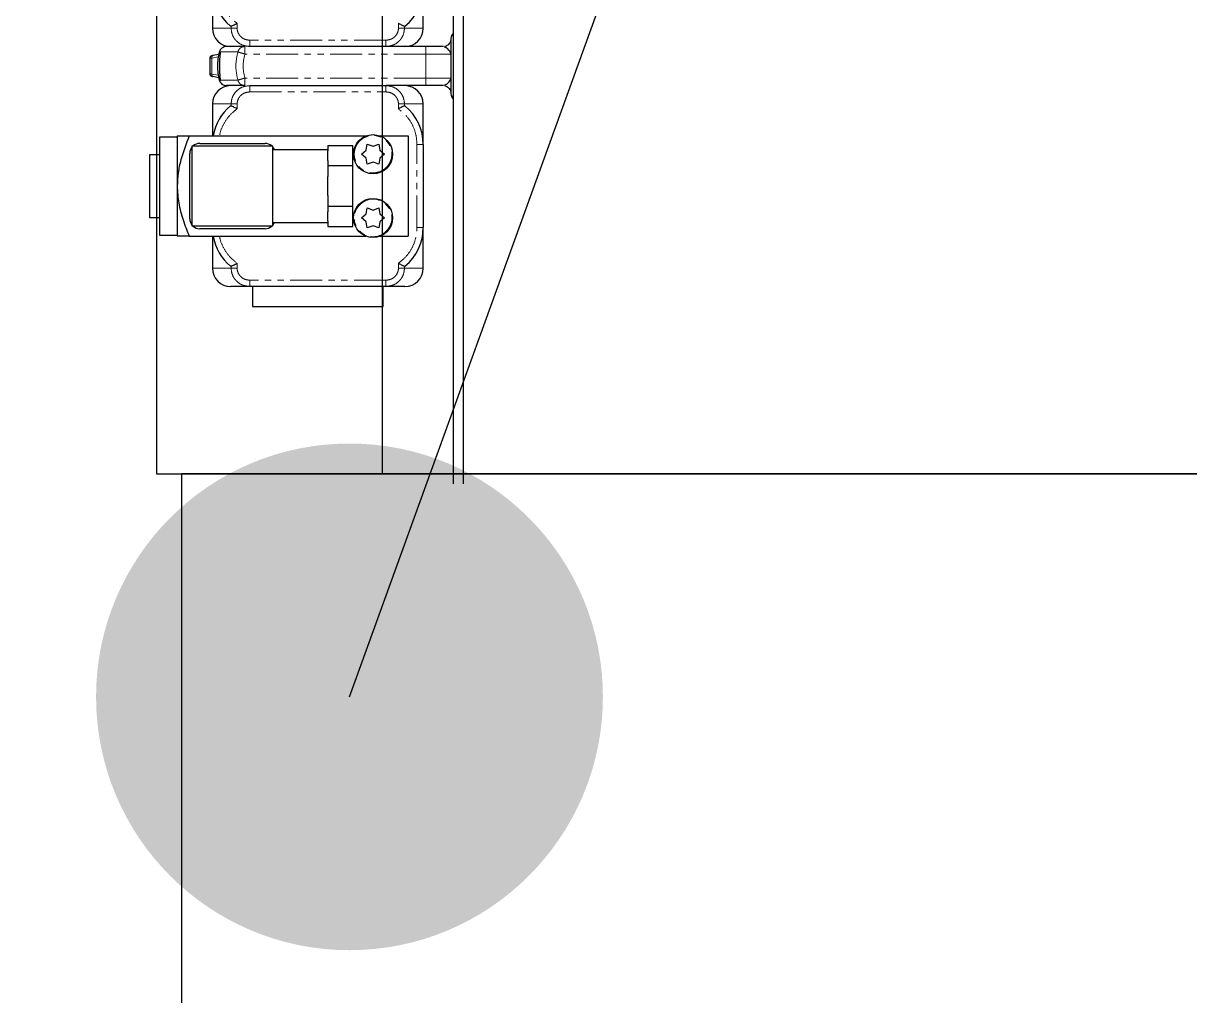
# Model space of a CAD drawing. Header units: millimetres. Extents: x -383313 to -161684, y -117025 to 99224.
# Drawn here: x -346634 to -346401.8, y -6008.3 to -5814.6 of the extents above; entities that cross this region are included whole.
import ezdxf

# ---------------------------------------------------------------- set-up
doc = ezdxf.new("R2010")
doc.units = ezdxf.units.MM
doc.header["$MEASUREMENT"] = 0
doc.linetypes.add('PHANTOM', pattern=[12.7, 6.35, -1.27, 1.27, -1.27, 1.27, -1.27])
for name, color, linetype in [('001__КОНСТРУКТИВ__Колонны', 14, 'Continuous'), ('P-0000', 7, 'Continuous'), ('Робот', 30, 'Continuous')]:
    doc.layers.add(name, color=color, linetype=linetype)

# ---------------------------------------------------------------- blocks, each defined once
blk = doc.blocks.new('Шкаф управления роботом ABB')
at = {"layer": 'Робот'}
blk.add_line((305, -230), (305, -630), dxfattribs=at)
for points in [[(-345, -230), (345, -230), (345, 0), (-345, 0)], [(-350, -630), (350, -630), (350, -230), (-350, -230)]]:
    blk.add_lwpolyline(points, close=True, dxfattribs=at)
blk = doc.blocks.new('A$Ca148f9a7')
at = {"color": 7, "linetype": 'Continuous', "lineweight": 30}
for p, q in [((49.57, 60.51), (49.57, 60.5)), ((52.43, 60.51), (49.57, 60.51)), ((49.57, 60.5), (49.57, 57)), ((52.43, 60.5), (49.57, 60.5)), ((59.32, 60.51), (52.43, 60.51)), ((52.43, 60.5), (52.43, 60.51)), ((53.07, 62.5), (53.07, 60.51)), ((65.57, 62.5), (53.07, 62.5)), ((59.32, 60.51), (59.32, 60.5)), ((66.22, 60.5), (59.32, 60.5)), ((66.22, 60.51), (63.74, 60.51)), ((63.74, 60.5), (63.74, 60.51)), ((65.57, 60.51), (65.57, 62.5)), ((65.57, 60.51), (65.57, 60.5)), ((69.07, 60.51), (66.22, 60.51)), ((66.22, 60.5), (66.22, 60.51)), ((69.07, 60.51), (69.07, 60.5)), ((69.07, 57), (69.07, 60.5)), ((59.32, 57), (49.32, 57)), ((69.32, 57), (59.32, 57)), ((49.32, 54.61), (49.32, 19.37)), ((51.32, 54), (67.32, 54)), ((51.32, 38), (51.32, 54)), ((52.82, 54.5), (65.82, 54.5)), ((67.32, 54), (67.32, 38)), ((69.32, 54.61), (69.32, 19.37)), ((50.82, 39.5), (50.82, 52.5)), ((67.82, 52.5), (67.82, 39.5)), ((49.32, 50), (42.97, 50)), ((75.67, 50), (69.32, 50)), ((80.91, 48.7), (81.14, 49.88)), ((84.84, 50.51), (81.6, 50.51)), ((85.54, 48.69), (85.3, 49.88)), ((98.87, 50), (90.77, 50)), ((80.83, 48.67), (80.42, 48.54)), ((43.34, 46.26), (43.36, 46.36)), ((75.29, 46.36), (75.31, 46.26)), ((91.14, 46.26), (91.16, 46.36)), ((39.32, 42), (35.32, 42)), ((35.32, 42), (35.32, 16)), ((39.32, 42.56), (39.32, 43.63)), ((39.32, 15.44), (39.32, 42.56)), ((79.32, 42.56), (79.32, 15.44)), ((87.12, 42.56), (87.12, 42.64)), ((87.12, 15.44), (87.12, 42.56)), ((67.32, 38), (51.32, 38)), ((52.07, 38), (52.07, 27)), ((66.57, 27), (66.57, 38)), ((51.24, 27), (51.24, 22)), ((52.32, 27), (51.24, 27)), ((52.32, 27), (54.21, 27)), ((55.28, 27), (54.21, 27)), ((55.28, 22), (55.28, 27)), ((57.44, 27), (55.28, 27)), ((57.44, 27), (61.21, 27)), ((63.37, 27), (61.21, 27)), ((63.37, 22), (63.37, 27)), ((64.44, 27), (63.37, 27)), ((64.44, 27), (66.33, 27)), ((67.41, 27), (66.33, 27)), ((67.41, 27), (67.41, 22)), ((51.24, 22), (55.28, 22)), ((55.28, 22), (63.37, 22)), ((63.37, 22), (67.41, 22)), ((50.97, 19.15), (52.18, 19.37)), ((51.39, 18), (50.97, 19.15)), ((52.18, 19.37), (52.97, 20.31)), ((52.97, 20.31), (53.76, 19.37)), ((53.76, 19.37), (54.97, 19.15)), ((54.97, 19.15), (54.55, 18)), ((63.67, 19.15), (64.88, 19.37)), ((64.09, 18), (63.67, 19.15)), ((64.88, 19.37), (65.67, 20.31)), ((65.67, 20.31), (66.46, 19.37)), ((66.46, 19.37), (67.67, 19.15)), ((67.67, 19.15), (67.25, 18)), ((49.32, 16.63), (49.32, 11)), ((50.97, 16.85), (51.39, 18)), ((52.18, 16.63), (50.97, 16.85)), ((52.97, 15.69), (52.18, 16.63)), ((53.76, 16.63), (52.97, 15.69)), ((54.97, 16.85), (53.76, 16.63)), ((54.55, 18), (54.97, 16.85)), ((63.67, 16.85), (64.09, 18)), ((64.88, 16.63), (63.67, 16.85)), ((65.67, 15.69), (64.88, 16.63)), ((66.46, 16.63), (65.67, 15.69)), ((67.67, 16.85), (66.46, 16.63)), ((67.25, 18), (67.67, 16.85)), ((69.32, 16.63), (69.32, 11)), ((35.32, 16), (39.32, 16)), ((39.32, 14.37), (39.32, 15.44)), ((79.32, 7.5), (79.32, 15.36)), ((87.12, 7.5), (87.12, 15.44)), ((43.34, 11.74), (43.36, 11.64)), ((75.29, 11.64), (75.31, 11.74)), ((91.14, 11.74), (91.16, 11.64)), ((69.32, 11), (49.32, 11)), ((42.97, 8), (51.07, 8)), ((67.57, 8), (51.07, 8)), ((67.57, 8), (75.67, 8)), ((90.77, 8), (98.87, 8)), ((78.39, 2.61), (77.82, 2.5)), ((88.62, 2.5), (88.05, 2.61))]:
    blk.add_line(p, q, dxfattribs=at)
at = {"color": 8, "linetype": 'PHANTOM', "lineweight": 0}
for p, q in [((42.97, 46.26), (42.97, 50)), ((75.67, 50), (75.67, 46.26)), ((81.64, 50.08), (81.39, 48.82)), ((84.81, 50.08), (81.64, 50.08)), ((85.06, 48.82), (84.81, 50.08)), ((90.77, 46.26), (90.77, 50)), ((43.34, 46.26), (42.97, 46.26)), ((42.97, 45.06), (43.94, 45.06)), ((74.71, 45.06), (75.67, 45.06)), ((75.67, 46.26), (75.31, 46.26)), ((91.14, 46.26), (90.77, 46.26)), ((90.77, 45.06), (91.74, 45.06)), ((40.57, 15.44), (40.57, 42.56)), ((78.07, 42.56), (78.07, 15.44)), ((80.82, 43.53), (79.32, 43.53)), ((80.82, 7.5), (80.82, 43.53)), ((85.62, 7.5), (85.62, 43.53)), ((87.12, 43.53), (85.62, 43.53)), ((88.37, 15.44), (88.37, 42.56)), ((43.94, 12.94), (42.97, 12.94)), ((42.97, 8), (42.97, 11.74)), ((42.97, 11.74), (43.34, 11.74)), ((75.67, 12.94), (74.71, 12.94)), ((75.31, 11.74), (75.67, 11.74)), ((75.67, 11.74), (75.67, 8)), ((91.74, 12.94), (90.77, 12.94)), ((90.77, 8), (90.77, 11.74)), ((90.77, 11.74), (91.14, 11.74)), ((51.07, 9.25), (67.57, 9.25)), ((51.07, 8), (51.07, 9.25)), ((67.57, 9.25), (67.57, 8)), ((79.32, 7.5), (80.82, 7.5)), ((80.82, 2.5), (80.82, 7.5)), ((80.82, 7.5), (85.62, 7.5)), ((85.62, 7.5), (85.62, 2.5)), ((85.62, 7.5), (87.12, 7.5))]:
    blk.add_line(p, q, dxfattribs=at)
at = {"color": 7, "linetype": 'Continuous', "lineweight": 30}
for centre in [(52.97, 18), (65.67, 18)]:
    blk.add_circle(centre, 3.9, dxfattribs=at)
at = {"color": 8, "linetype": 'PHANTOM', "lineweight": 0}
blk.add_circle((52.97, 18), 3.74, dxfattribs=at)
at = {"color": 7, "linetype": 'Continuous', "lineweight": 30}
for centre, radius, start, end in [((52.82, 52.5), 2, 138.5904, 180), ((52.82, 52.5), 2, 90, 131.4096), ((65.82, 52.5), 2, 48.5904, 90), ((65.82, 52.5), 2, 0, 41.4096), ((42.97, 46.35), 3.65, 90, 180), ((51.07, 40), 10, 100.0787, 140.4975), ((67.57, 40), 10, 39.5025, 79.9213), ((75.67, 46.35), 3.65, 0, 90), ((90.77, 46.35), 3.65, 90, 180), ((98.87, 40), 10, 90, 140.4975), ((52.82, 39.5), 2, 180, 221.4096), ((65.82, 39.5), 2, 318.5904, 0), ((52.82, 39.5), 2, 228.5904, 247.9757), ((65.82, 39.5), 2, 292.0243, 311.4096), ((42.97, 11.65), 3.65, 180, 270), ((51.07, 18), 10, 219.5025, 270), ((67.57, 18), 10, 270, 320.4975), ((75.67, 11.65), 3.65, 270, 0), ((90.77, 11.65), 3.65, 180, 270), ((98.87, 18), 10, 219.5025, 270), ((77.72, 1), 1.5, 90, 138.1897), ((88.72, 1), 1.5, 41.8103, 90)]:
    blk.add_arc(centre, radius, start, end, dxfattribs=at)
at = {"color": 8, "linetype": 'PHANTOM', "lineweight": 0}
for centre, radius, start, end in [((77.92, 1.21), 1.29, 91.1089, 142.3065), ((88.54, 1.22), 1.28, 37.5329, 89.0518)]:
    blk.add_arc(centre, radius, start, end, dxfattribs=at)
at = {"color": 7, "linetype": 'Continuous', "lineweight": 30}
for points, knots in [([(59.32, 57), (58.19, 56.93), (55.9, 56.8), (52.56, 55.86), (50.4, 55.03), (49.32, 54.61)], [0, 0, 0, 0, 0.32747, 0.664174, 1, 1, 1, 1]), ([(49.32, 54.61), (49.32, 55.21), (49.32, 56.13), (49.32, 56.88), (49.32, 56.96), (49.32, 57)], [0, 0, 0, 0, 0.492098, 0.744043, 1, 1, 1, 1]), ([(69.32, 54.61), (67.74, 55.21), (65.34, 56.13), (61.96, 56.88), (60.21, 56.96), (59.32, 57)], [0, 0, 0, 0, 0.492098, 0.744043, 1, 1, 1, 1]), ([(69.32, 57), (69.32, 56.93), (69.32, 56.8), (69.32, 55.86), (69.32, 55.03), (69.32, 54.61)], [0, 0, 0, 0, 0.32747, 0.664174, 1, 1, 1, 1]), ([(86.03, 48.62), (85.09, 48.81), (83.22, 49.19), (81.35, 48.81), (80.42, 48.62)], [0, 0, 0, 0, 0.4999981, 1, 1, 1, 1]), ([(81.69, 50.51), (81.66, 50.51), (81.61, 50.51), (81.56, 50.49), (81.5, 50.47), (81.43, 50.44), (81.36, 50.38), (81.29, 50.29), (81.23, 50.17), (81.18, 50.04), (81.16, 49.94), (81.15, 49.89)], [0, 0, 0, 0, 0.083915, 0.127292, 0.174766, 0.286052, 0.417666, 0.562725, 0.712912, 0.860492, 1, 1, 1, 1]), ([(85.3, 49.89), (85.3, 49.93), (85.28, 50), (85.25, 50.12), (85.21, 50.24), (85.16, 50.31), (85.12, 50.37), (85.07, 50.41), (85.01, 50.45), (84.91, 50.5), (84.82, 50.5), (84.76, 50.51)], [0, 0, 0, 0, 0.100383, 0.204193, 0.405479, 0.567774, 0.625326, 0.672127, 0.755063, 0.837008, 1, 1, 1, 1]), ([(80.43, 48.62), (80.28, 48.56), (79.97, 48.45), (79.61, 48.1), (79.37, 47.66), (79.34, 47.34), (79.32, 47.17)], [0, 0, 0, 0, 0.249967, 0.49994, 0.749781, 1, 1, 1, 1]), ([(79.32, 43.53), (79.32, 44.25), (79.32, 45.7), (79.32, 46.93), (79.32, 47.09), (79.32, 47.17)], [0, 0, 0, 0, 0.332797, 0.667025, 1, 1, 1, 1]), ([(80.42, 48.37), (80.59, 48.38), (80.88, 48.4), (81.73, 48.48), (82.61, 48.53), (83.52, 48.54), (84.34, 48.51), (85.04, 48.45), (85.67, 48.39), (85.9, 48.38), (86.03, 48.37)], [0, 0, 0, 0, 0.186542, 0.308639, 0.431496, 0.538099, 0.6366, 0.738229, 0.852327, 1, 1, 1, 1]), ([(87.12, 47.17), (87.11, 47.34), (87.08, 47.66), (86.83, 48.1), (86.48, 48.45), (86.17, 48.56), (86.02, 48.62)], [0, 0, 0, 0, 0.250219, 0.50006, 0.750033, 1, 1, 1, 1]), ([(87.12, 43.53), (87.12, 44.25), (87.12, 45.7), (87.12, 46.93), (87.12, 47.09), (87.12, 47.17)], [0, 0, 0, 0, 0.333077, 0.667208, 1, 1, 1, 1]), ([(39.32, 43.63), (39.32, 44.42), (39.32, 46), (39.32, 46.23), (39.32, 46.35)], [0, 0, 0, 0, 0.498157, 1, 1, 1, 1]), ([(43.34, 46.26), (43.36, 46.21), (43.41, 46.11), (43.56, 45.81), (43.74, 45.45), (43.87, 45.19), (43.94, 45.06)], [0, 0, 0, 0, 0.2374974, 0.4984084, 0.7490251, 1, 1, 1, 1]), ([(74.71, 45.06), (74.78, 45.19), (74.91, 45.45), (75.09, 45.81), (75.23, 46.11), (75.28, 46.21), (75.31, 46.26)], [0, 0, 0, 0, 0.250975, 0.501592, 0.762514, 1, 1, 1, 1]), ([(91.14, 46.26), (91.16, 46.21), (91.21, 46.11), (91.36, 45.81), (91.54, 45.45), (91.67, 45.19), (91.74, 45.06)], [0, 0, 0, 0, 0.237497, 0.498408, 0.749025, 1, 1, 1, 1]), ([(39.32, 11.65), (39.32, 11.77), (39.32, 12), (39.32, 13.58), (39.32, 14.37)], [0, 0, 0, 0, 0.501843, 1, 1, 1, 1]), ([(43.94, 12.94), (43.87, 12.81), (43.74, 12.55), (43.56, 12.19), (43.41, 11.89), (43.36, 11.79), (43.34, 11.74)], [0, 0, 0, 0, 0.250975, 0.5015917, 0.7625135, 1, 1, 1, 1]), ([(75.31, 11.74), (75.28, 11.79), (75.23, 11.89), (75.09, 12.19), (74.91, 12.55), (74.78, 12.81), (74.71, 12.94)], [0, 0, 0, 0, 0.237497, 0.498408, 0.749025, 1, 1, 1, 1]), ([(91.74, 12.94), (91.67, 12.81), (91.54, 12.55), (91.36, 12.19), (91.21, 11.89), (91.16, 11.79), (91.14, 11.74)], [0, 0, 0, 0, 0.250975, 0.5015917, 0.7625135, 1, 1, 1, 1]), ([(88.56, 2.5), (88.27, 2.5), (87.7, 2.5), (86.38, 2.5), (84.86, 2.5), (83.22, 2.5), (81.59, 2.5), (80.06, 2.5), (78.75, 2.5), (78.17, 2.5), (77.89, 2.5)], [0, 0, 0, 0, 0.122629, 0.25, 0.377371, 0.5, 0.622629, 0.75, 0.877371, 1, 1, 1, 1]), ([(79.36, 3.8), (79.33, 3.68), (79.26, 3.44), (79.05, 3.1), (78.77, 2.8), (78.52, 2.68), (78.39, 2.61)], [0, 0, 0, 0, 0.231353, 0.475183, 0.731043, 1, 1, 1, 1]), ([(79.43, 3.8), (79.54, 3.55), (79.84, 2.86), (80.45, 2.64), (80.82, 2.5)], [0, 0, 0, 0, 0.378188, 1, 1, 1, 1]), ([(85.62, 2.5), (86, 2.64), (86.61, 2.86), (86.9, 3.55), (87.02, 3.8)], [0, 0, 0, 0, 0.621812, 1, 1, 1, 1]), ([(88.06, 2.61), (87.93, 2.68), (87.68, 2.8), (87.39, 3.1), (87.19, 3.44), (87.12, 3.68), (87.09, 3.8)], [0, 0, 0, 0, 0.268957, 0.524817, 0.768647, 1, 1, 1, 1])]:
    blk.add_open_spline(points, degree=3, knots=knots, dxfattribs=at)
at = {"color": 8, "linetype": 'PHANTOM', "lineweight": 0}
for points, knots in [([(81.64, 50.08), (81.57, 50.09), (81.43, 50.1), (81.27, 50.05), (81.17, 49.97), (81.15, 49.91), (81.14, 49.88)], [0, 0, 0, 0, 0.279843, 0.559175, 0.779543, 1, 1, 1, 1]), ([(81.68, 50.51), (81.68, 50.5), (81.68, 50.49), (81.66, 50.34), (81.64, 50.17), (81.64, 50.08)], [0, 0, 0, 0, 0.303691, 0.642797, 1, 1, 1, 1]), ([(84.81, 50.08), (84.8, 50.17), (84.79, 50.34), (84.77, 50.49), (84.77, 50.5), (84.76, 50.51)], [0, 0, 0, 0, 0.359171, 0.698912, 1, 1, 1, 1]), ([(85.3, 49.88), (85.29, 49.92), (85.26, 50), (85.13, 50.07), (84.97, 50.1), (84.87, 50.09), (84.81, 50.08)], [0, 0, 0, 0, 0.2798434, 0.5591754, 0.7795435, 1, 1, 1, 1]), ([(49.32, 48.54), (49.23, 48.53), (48.43, 48.45), (47.03, 47.82), (45.25, 46.68), (44.37, 45.6), (43.94, 45.06)], [0, 0, 0, 0, 0.044144, 0.365797, 0.687451, 1, 1, 1, 1]), ([(74.71, 45.06), (74.28, 45.6), (73.4, 46.68), (71.62, 47.82), (70.22, 48.45), (69.42, 48.53), (69.32, 48.54)], [0, 0, 0, 0, 0.312549, 0.634203, 0.955856, 1, 1, 1, 1]), ([(80.42, 44.92), (80.42, 45.74), (80.42, 47.39), (80.42, 48.61), (80.42, 48.57), (80.42, 48.55)], [0, 0, 0, 0, 0.3332, 0.66696, 1, 1, 1, 1]), ([(86.03, 44.92), (86.03, 45.73), (86.03, 47.37), (86.03, 48.61), (86.03, 48.57), (86.03, 48.54)], [0, 0, 0, 0, 0.3277529, 0.6616639, 1, 1, 1, 1]), ([(98.87, 48.75), (98.19, 48.7), (96.8, 48.61), (94.82, 47.84), (93.05, 46.67), (92.17, 45.59), (91.74, 45.06)], [0, 0, 0, 0, 0.246411, 0.5, 0.753589, 1, 1, 1, 1]), ([(39.32, 42.56), (39.38, 43.04), (39.48, 43.99), (40.18, 45.02), (40.92, 45.65), (41.78, 46.13), (42.5, 46.21), (42.97, 46.26)], [0, 0, 0, 0, 0.2465633, 0.4952367, 0.6270521, 0.7552246, 1, 1, 1, 1]), ([(42.97, 45.06), (42.81, 45.05), (42.49, 45.03), (42.03, 44.88), (41.61, 44.64), (41.13, 44.22), (40.68, 43.52), (40.61, 42.88), (40.57, 42.56)], [0, 0, 0, 0, 0.124766, 0.250514, 0.375258, 0.501726, 0.751121, 1, 1, 1, 1]), ([(75.67, 46.26), (76.15, 46.21), (76.87, 46.13), (77.72, 45.65), (78.47, 45.03), (79.17, 43.99), (79.27, 43.04), (79.32, 42.56)], [0, 0, 0, 0, 0.244992, 0.372968, 0.504384, 0.753154, 1, 1, 1, 1]), ([(78.07, 42.56), (78.04, 42.88), (77.97, 43.52), (77.52, 44.22), (77.04, 44.64), (76.61, 44.87), (76.15, 45.03), (75.83, 45.05), (75.67, 45.06)], [0, 0, 0, 0, 0.249155, 0.49864, 0.623543, 0.749524, 0.875943, 1, 1, 1, 1]), ([(79.32, 43.53), (79.34, 43.68), (79.37, 43.99), (79.61, 44.42), (79.97, 44.75), (80.27, 44.87), (80.42, 44.92)], [0, 0, 0, 0, 0.243303, 0.5, 0.756697, 1, 1, 1, 1]), ([(80.82, 43.53), (80.78, 43.68), (80.69, 44), (80.57, 44.42), (80.47, 44.76), (80.44, 44.87), (80.42, 44.92)], [0, 0, 0, 0, 0.2432473, 0.5, 0.7567527, 1, 1, 1, 1]), ([(85.62, 43.53), (85.67, 43.68), (85.76, 44), (85.88, 44.42), (85.98, 44.76), (86.01, 44.87), (86.03, 44.92)], [0, 0, 0, 0, 0.2432473, 0.5, 0.7567527, 1, 1, 1, 1]), ([(86.03, 44.92), (86.18, 44.87), (86.48, 44.75), (86.84, 44.42), (87.08, 43.99), (87.11, 43.68), (87.12, 43.53)], [0, 0, 0, 0, 0.243303, 0.5, 0.756697, 1, 1, 1, 1]), ([(87.12, 42.56), (87.18, 43.04), (87.28, 43.99), (87.98, 45.02), (88.72, 45.65), (89.58, 46.13), (90.3, 46.21), (90.77, 46.26)], [0, 0, 0, 0, 0.246563, 0.495237, 0.627052, 0.755225, 1, 1, 1, 1]), ([(90.77, 45.06), (90.61, 45.05), (90.29, 45.03), (89.83, 44.88), (89.41, 44.64), (88.93, 44.22), (88.48, 43.52), (88.41, 42.88), (88.37, 42.56)], [0, 0, 0, 0, 0.124766, 0.250514, 0.375258, 0.501726, 0.751121, 1, 1, 1, 1]), ([(61.93, 18), (61.96, 18.32), (61.99, 18.86), (62.25, 19.54), (62.51, 20.02), (62.73, 20.32), (62.88, 20.49), (62.95, 20.57), (62.99, 20.61), (63.01, 20.63), (63.02, 20.64), (63.02, 20.64), (63.03, 20.64), (63.03, 20.64), (63.03, 20.64), (63.03, 20.65), (63.03, 20.65), (63.03, 20.65), (63.03, 20.65), (63.03, 20.65), (63.03, 20.65), (63.03, 20.65), (63.07, 20.69), (63.45, 21.05), (64.1, 21.45), (64.88, 21.67), (65.27, 21.72), (65.47, 21.74), (65.57, 21.74), (65.62, 21.74), (65.65, 21.74), (65.66, 21.74), (65.67, 21.74), (65.67, 21.74), (65.67, 21.74), (65.67, 21.74), (65.67, 21.74), (65.67, 21.74), (65.67, 21.74), (65.67, 21.74), (65.67, 21.74), (65.67, 21.74), (65.68, 21.74), (65.69, 21.74), (65.74, 21.74), (65.91, 21.74), (66.56, 21.68), (67.52, 21.34), (68.55, 20.5), (69.13, 19.57), (69.39, 18.63), (69.44, 17.8), (69.29, 16.92), (68.91, 16.04), (68.28, 15.25), (67.41, 14.62), (66.33, 14.26), (65.12, 14.23), (63.92, 14.61), (62.86, 15.42), (62.09, 16.59), (61.99, 17.52), (61.93, 18)], [0, 0, 0, 0, 0.040322, 0.069256, 0.092966, 0.10913, 0.117213, 0.121255, 0.123276, 0.124286, 0.124791, 0.125044, 0.12517, 0.125233, 0.125265, 0.125281, 0.125289, 0.125292, 0.125294, 0.125295, 0.125296, 0.125296, 0.126091, 0.132588, 0.192684, 0.220413, 0.23539, 0.242879, 0.246623, 0.248496, 0.249432, 0.2499, 0.250134, 0.250251, 0.250309, 0.250338, 0.250353, 0.25036, 0.250364, 0.250366, 0.250367, 0.250367, 0.250368, 0.250554, 0.25208, 0.25637, 0.27268, 0.335838, 0.382925, 0.440187, 0.472784, 0.507946, 0.545669, 0.585951, 0.628791, 0.674184, 0.722128, 0.77262, 0.825657, 0.881235, 0.93935, 1, 1, 1, 1]), ([(42.97, 11.74), (42.5, 11.79), (41.78, 11.87), (40.92, 12.35), (40.18, 12.97), (39.48, 14.01), (39.38, 14.96), (39.32, 15.44)], [0, 0, 0, 0, 0.244992, 0.372968, 0.504384, 0.753154, 1, 1, 1, 1]), ([(40.57, 15.44), (40.61, 15.12), (40.68, 14.48), (41.13, 13.78), (41.61, 13.36), (42.04, 13.13), (42.49, 12.97), (42.82, 12.95), (42.97, 12.94)], [0, 0, 0, 0, 0.249155, 0.49864, 0.623543, 0.749524, 0.875943, 1, 1, 1, 1]), ([(79.32, 15.44), (79.27, 14.96), (79.17, 14.01), (78.47, 12.98), (77.73, 12.35), (76.87, 11.87), (76.15, 11.79), (75.67, 11.74)], [0, 0, 0, 0, 0.246563, 0.495237, 0.627052, 0.755225, 1, 1, 1, 1]), ([(78.07, 15.44), (78.04, 15.12), (77.97, 14.48), (77.52, 13.78), (77.04, 13.36), (76.61, 13.12), (76.15, 12.97), (75.83, 12.95), (75.67, 12.94)], [0, 0, 0, 0, 0.248879, 0.498274, 0.624742, 0.749486, 0.875234, 1, 1, 1, 1]), ([(90.77, 11.74), (90.3, 11.79), (89.58, 11.87), (88.72, 12.35), (87.98, 12.97), (87.28, 14.01), (87.18, 14.96), (87.12, 15.44)], [0, 0, 0, 0, 0.2449917, 0.3729676, 0.5043836, 0.7531537, 1, 1, 1, 1]), ([(88.37, 15.44), (88.41, 15.12), (88.48, 14.48), (88.93, 13.78), (89.41, 13.36), (89.84, 13.13), (90.29, 12.97), (90.62, 12.95), (90.77, 12.94)], [0, 0, 0, 0, 0.249155, 0.49864, 0.623543, 0.749524, 0.875943, 1, 1, 1, 1]), ([(43.94, 12.94), (44.37, 12.41), (45.25, 11.33), (47.02, 10.16), (49, 9.39), (50.39, 9.3), (51.07, 9.25)], [0, 0, 0, 0, 0.246411, 0.5, 0.753589, 1, 1, 1, 1]), ([(67.57, 9.25), (68.26, 9.3), (69.65, 9.39), (71.63, 10.16), (73.39, 11.33), (74.28, 12.41), (74.71, 12.94)], [0, 0, 0, 0, 0.246411, 0.5, 0.753589, 1, 1, 1, 1])]:
    blk.add_open_spline(points, degree=3, knots=knots, dxfattribs=at)
for points in [[(42.97, 46.26), (42.97, 46.21), (42.97, 46.12), (42.97, 45.83), (42.97, 45.47), (42.97, 45.2), (42.97, 45.06)], [(75.67, 45.06), (75.67, 45.2), (75.67, 45.47), (75.67, 45.83), (75.67, 46.12), (75.67, 46.21), (75.67, 46.26)], [(80.42, 44.92), (81.35, 45.12), (83.22, 45.51), (85.09, 45.12), (86.03, 44.92)], [(90.77, 46.26), (90.77, 46.21), (90.77, 46.12), (90.77, 45.83), (90.77, 45.47), (90.77, 45.2), (90.77, 45.06)], [(40.57, 42.56), (40.41, 42.56), (40.08, 42.56), (39.67, 42.56), (39.38, 42.56), (39.34, 42.56), (39.32, 42.56)], [(79.32, 42.56), (79.31, 42.56), (79.27, 42.56), (78.98, 42.56), (78.57, 42.56), (78.24, 42.56), (78.07, 42.56)], [(85.62, 43.53), (84.82, 43.7), (83.22, 44.04), (81.62, 43.7), (80.82, 43.53)], [(88.37, 42.56), (88.21, 42.56), (87.88, 42.56), (87.47, 42.56), (87.18, 42.56), (87.14, 42.56), (87.12, 42.56)], [(39.32, 15.44), (39.34, 15.44), (39.38, 15.44), (39.67, 15.44), (40.08, 15.44), (40.41, 15.44), (40.57, 15.44)], [(78.07, 15.44), (78.24, 15.44), (78.57, 15.44), (78.98, 15.44), (79.27, 15.44), (79.31, 15.44), (79.32, 15.44)], [(87.12, 15.44), (87.14, 15.44), (87.18, 15.44), (87.47, 15.44), (87.88, 15.44), (88.21, 15.44), (88.37, 15.44)], [(42.97, 12.94), (42.97, 12.8), (42.97, 12.53), (42.97, 12.17), (42.97, 11.88), (42.97, 11.79), (42.97, 11.74)], [(75.67, 11.74), (75.67, 11.79), (75.67, 11.88), (75.67, 12.17), (75.67, 12.53), (75.67, 12.8), (75.67, 12.94)], [(90.77, 12.94), (90.77, 12.8), (90.77, 12.53), (90.77, 12.17), (90.77, 11.88), (90.77, 11.79), (90.77, 11.74)]]:
    blk.add_open_spline(points, degree=3, dxfattribs=at)
at = {"color": 7, "linetype": 'Continuous', "lineweight": 30}
for points in [[(79.32, 4), (79.32, 4.55), (79.32, 5.64), (79.32, 6.88), (79.32, 7.5)], [(87.12, 4), (87.12, 4.55), (87.12, 5.64), (87.12, 6.88), (87.12, 7.5)]]:
    blk.add_open_spline(points, degree=3, dxfattribs=at)
at = {"layer": 'P-0000', "color": 7, "linetype": 'Continuous'}
for p, q in [((0, 2), (300, 2)), ((0, 0), (300, 0))]:
    blk.add_line(p, q, dxfattribs=at)
blk = doc.blocks.new('Робот ABB IRB660_3.15 (сверху)')
at = {"layer": 'Робот'}
blk.add_circle((0, 0), 3150, dxfattribs=at)
blk = doc.blocks.new('oijrgoirg')
h = blk.add_hatch(color=256)
h.dxf.hatch_style = 1
h.paths.add_polyline_path([(-222100.67, 23328.36, 1), (-221999.75, 23328.36, 1)])
blk.add_line((-222050.21, 23328.36), (-221769.16, 24106.01))

msp = doc.modelspace()

# ---------------------------------------------------------------- block references
at = {"rotation": 179.9999999999999}
msp.add_blockref('Шкаф управления роботом ABB', (-346257.51898, -6134.36814), dxfattribs=at)
msp.add_blockref('oijrgoirg', (-124518.85285, -29277.14792))
at = {"layer": '001__КОНСТРУКТИВ__Колонны', "ltscale": 100, "rotation": 90}
msp.add_blockref('A$Ca148f9a7', (-346546.37024, -5906.36814), dxfattribs=at)
at = {"layer": 'Робот', "rotation": 180}
msp.add_blockref('Робот ABB IRB660_3.15 (сверху)', (-344500.63713, -5731.42318), dxfattribs=at)

doc.saveas('drawing.dxf')
